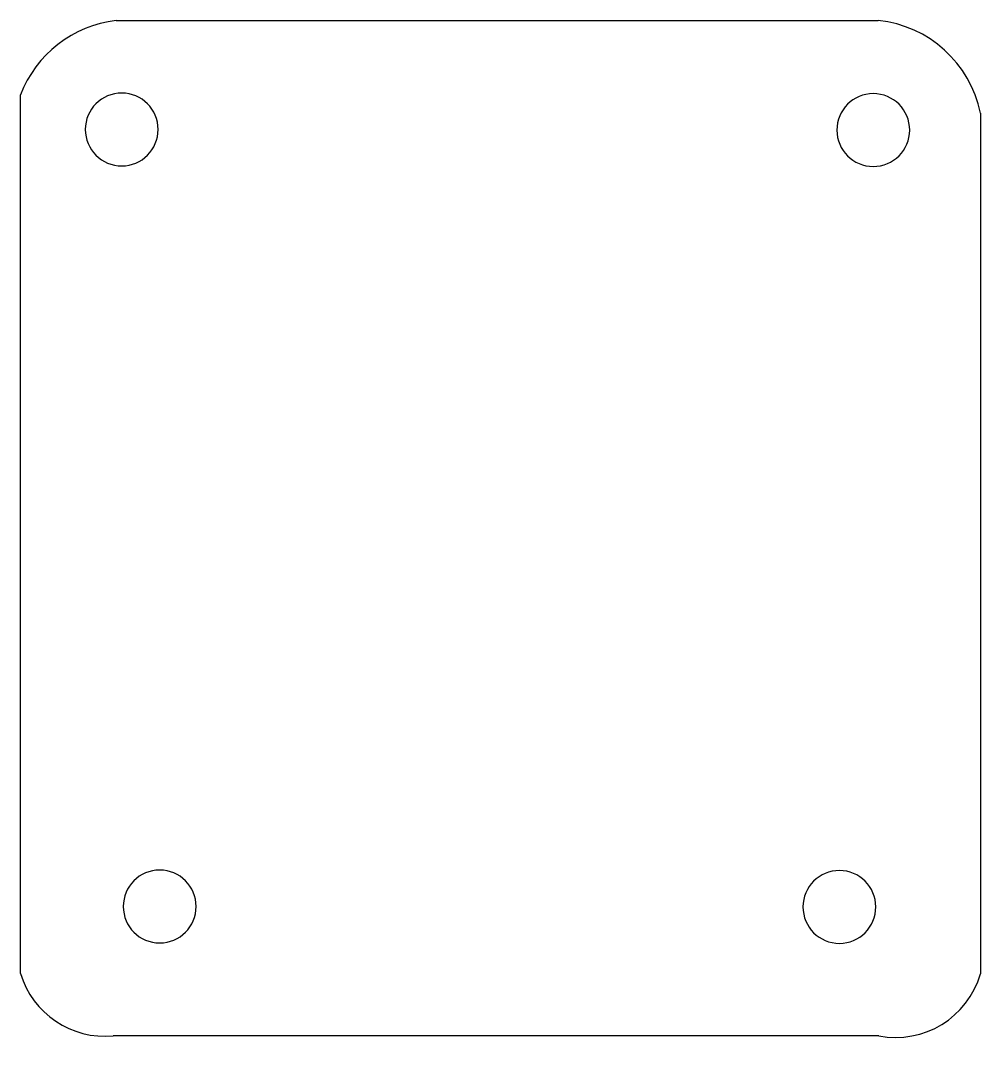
# Model space of a CAD drawing. Header units: millimetres. Extents: x 4.5 to 44, y 53.7 to 95.9.
import ezdxf

# ---------------------------------------------------------------- set-up
doc = ezdxf.new("R2010")
doc.units = ezdxf.units.MM
doc.layers.add('Shape2DView', color=7, linetype='CONTINUOUS')

msp = doc.modelspace()

# ---------------------------------------------------------------- linework, layer by layer
at = {"layer": 'Shape2DView'}
for p, q in [((8.40467, 95.9032), (39.7983, 95.9032)), ((4.45972, 56.6524), (4.45972, 92.8351)), ((44.0087, 92.092), (44.0087, 56.6397)), ((39.8206, 54.0807), (8.28228, 54.0807))]:
    msp.add_line(p, q, dxfattribs=at)
for centre, major_axis, start_param, end_param in [((8.96242, 91.1157), (0, -4.81979), 3.25757, 4.34763), ((39.2899, 91.1103), (0, -4.81979), 1.77591, 3.03592), ((8.63062, 91.4142), (0, -1.5), 0, 6.28318), ((39.5898, 91.3893), (0, -1.5), 0, 6.28318), ((10.1941, 59.4101), (0, -1.5), 0, 6.28318), ((38.1951, 59.3931), (0, -1.5), 0, 6.28318), ((7.94866, 57.7115), (0, -3.64614), 5.00711, 0.091629), ((40.5086, 57.6613), (0, -3.64614), 6.09337, 1.28681)]:
    msp.add_ellipse(centre, major_axis=major_axis, ratio=1, start_param=start_param, end_param=end_param, dxfattribs=at)

doc.saveas('drawing.dxf')
